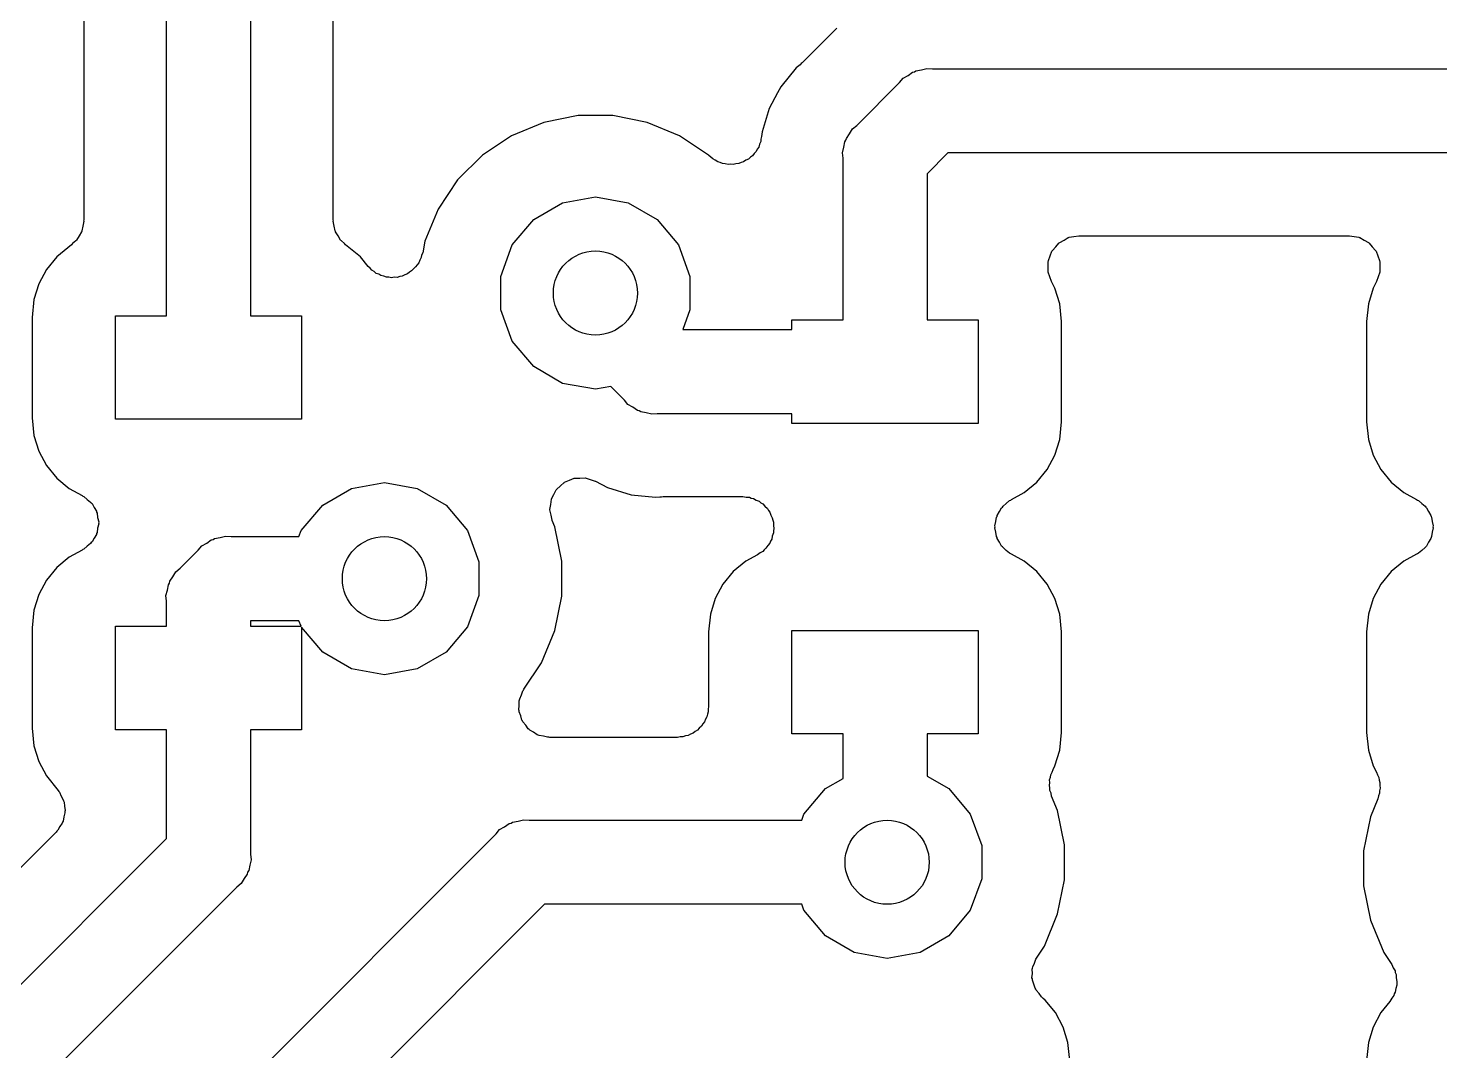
# Model space of a CAD drawing. Extents: x 91 to 190.2, y -113.9 to -59.9.
# Drawn here: x 138.89 to 145.71, y -78.3 to -73.36 of the extents above; entities that cross this region are included whole.
import ezdxf

# ---------------------------------------------------------------- set-up
doc = ezdxf.new("R2010")
doc.units = 0
doc.header["$MEASUREMENT"] = 0
doc.layers.add('BLACK', color=7, linetype='CONTINUOUS')

msp = doc.modelspace()

# ---------------------------------------------------------------- linework, layer by layer
at = {"layer": 'BLACK', "linetype": 'CONTINUOUS'}
for p, q in [((139.557, -74.75), (139.557, -70.8564)), ((139.963, -70.8448), (139.963, -74.75)), ((139.157, -71.1212), (139.157, -74.2884)), ((140.363, -74.2884), (140.363, -71.1012)), ((142.797, -73.3596), (142.63, -73.5273)), ((142.619, -73.5372), (142.601, -73.5514)), ((142.624, -73.5316), (142.619, -73.5372)), ((142.63, -73.5273), (142.624, -73.5316)), ((142.601, -73.5514), (142.526, -73.6433)), ((143.1, -73.6226), (143.117, -73.6019)), ((143.117, -73.6019), (143.141, -73.5885)), ((143.141, -73.5885), (143.163, -73.573)), ((143.163, -73.573), (143.172, -73.5706)), ((143.172, -73.5706), (143.179, -73.5661)), ((143.179, -73.5661), (143.206, -73.5614)), ((143.206, -73.5614), (143.232, -73.5545)), ((143.232, -73.5545), (143.259, -73.5568)), ((143.259, -73.5568), (154.211, -73.5568)), ((142.51, -73.6731), (142.47, -73.748)), ((142.526, -73.6433), (142.51, -73.6731)), ((142.51, -73.6731), (142.51, -73.6731)), ((142.893, -73.83), (143.1, -73.6226)), ((142.47, -73.748), (142.436, -73.8617)), ((141.38, -73.8157), (141.224, -73.8804)), ((141.546, -73.7828), (141.38, -73.8157)), ((141.714, -73.7828), (141.546, -73.7828)), ((141.88, -73.8157), (141.714, -73.7828)), ((142.036, -73.8804), (141.88, -73.8157)), ((141.224, -73.8804), (141.084, -73.9742)), ((142.176, -73.9742), (142.036, -73.8804)), ((142.433, -73.8843), (142.43, -73.8962)), ((142.436, -73.8617), (142.433, -73.8843)), ((142.843, -73.8928), (142.858, -73.8707)), ((142.858, -73.8707), (142.872, -73.8474)), ((142.872, -73.8474), (142.893, -73.83)), ((142.407, -73.9557), (142.397, -73.9655)), ((142.412, -73.9445), (142.407, -73.9557)), ((142.419, -73.9345), (142.412, -73.9445)), ((142.423, -73.9211), (142.419, -73.9345)), ((142.429, -73.9085), (142.423, -73.9211)), ((142.43, -73.8962), (142.429, -73.9085)), ((142.824, -73.962), (142.831, -73.936)), ((142.831, -73.936), (142.836, -73.9094)), ((142.836, -73.9094), (142.841, -73.9016)), ((142.841, -73.9016), (142.843, -73.8928)), ((141.084, -73.9742), (140.964, -74.0936)), ((142.178, -73.9757), (142.176, -73.9742)), ((142.188, -73.9828), (142.178, -73.9757)), ((142.197, -73.9916), (142.188, -73.9828)), ((142.209, -73.9976), (142.197, -73.9916)), ((142.221, -74.0056), (142.209, -73.9976)), ((142.233, -74.0088), (142.221, -74.0056)), ((142.244, -74.0141), (142.233, -74.0088)), ((142.257, -74.0155), (142.244, -74.0141)), ((142.271, -74.0191), (142.257, -74.0155)), ((142.283, -74.018), (142.271, -74.0191)), ((142.295, -74.0192), (142.283, -74.018)), ((142.309, -74.0157), (142.295, -74.0192)), ((142.323, -74.0145), (142.309, -74.0157)), ((142.334, -74.0093), (142.323, -74.0145)), ((142.346, -74.0063), (142.334, -74.0093)), ((142.357, -73.9984), (142.346, -74.0063)), ((142.37, -73.9925), (142.357, -73.9984)), ((142.379, -73.9838), (142.37, -73.9925)), ((142.389, -73.9768), (142.379, -73.9838)), ((142.397, -73.9655), (142.389, -73.9768)), ((142.827, -73.9889), (142.824, -73.962)), ((142.827, -74.77), (142.827, -73.9889)), ((143.334, -73.9632), (143.233, -74.0642)), ((154.136, -73.9632), (143.334, -73.9632)), ((143.233, -74.0642), (143.233, -74.77)), ((140.964, -74.0936), (140.87, -74.234)), ((141.332, -74.2844), (141.471, -74.2037)), ((141.471, -74.2037), (141.63, -74.1757)), ((141.63, -74.1757), (141.789, -74.2037)), ((141.789, -74.2037), (141.928, -74.2844)), ((139.157, -74.2933), (139.152, -74.3165)), ((139.157, -74.2884), (139.156, -74.2909)), ((139.156, -74.2909), (139.157, -74.2933)), ((140.364, -74.2909), (140.363, -74.2884)), ((140.363, -74.2933), (140.364, -74.2909)), ((140.368, -74.3164), (140.363, -74.2933)), ((140.87, -74.234), (140.806, -74.39)), ((141.228, -74.4079), (141.332, -74.2844)), ((141.928, -74.2844), (142.032, -74.4079)), ((139.134, -74.3644), (139.122, -74.3848)), ((139.146, -74.3443), (139.134, -74.3644)), ((139.147, -74.3419), (139.146, -74.3443)), ((139.148, -74.3397), (139.147, -74.3419)), ((139.152, -74.3165), (139.148, -74.3397)), ((140.372, -74.3397), (140.368, -74.3164)), ((140.373, -74.3419), (140.372, -74.3397)), ((140.374, -74.3443), (140.373, -74.3419)), ((140.386, -74.3644), (140.374, -74.3443)), ((140.398, -74.3848), (140.386, -74.3644)), ((143.943, -74.3673), (143.966, -74.3632)), ((143.966, -74.3632), (145.274, -74.3632)), ((145.274, -74.3632), (145.297, -74.3673)), ((139.098, -74.4064), (139.026, -74.4658)), ((139.103, -74.4006), (139.098, -74.4064)), ((139.118, -74.3885), (139.103, -74.4006)), ((139.12, -74.3864), (139.118, -74.3885)), ((139.122, -74.3848), (139.12, -74.3864)), ((140.4, -74.3864), (140.398, -74.3848)), ((140.402, -74.3885), (140.4, -74.3864)), ((140.417, -74.4006), (140.402, -74.3885)), ((140.422, -74.4064), (140.417, -74.4006)), ((140.494, -74.4658), (140.422, -74.4064)), ((140.806, -74.39), (140.795, -74.4455)), ((141.173, -74.5594), (141.228, -74.4079)), ((142.032, -74.4079), (142.087, -74.5594)), ((143.839, -74.434), (143.855, -74.4164)), ((143.855, -74.4164), (143.87, -74.3983)), ((143.87, -74.3983), (143.872, -74.397)), ((143.872, -74.397), (143.874, -74.3952)), ((143.874, -74.3952), (143.895, -74.3841)), ((143.895, -74.3841), (143.915, -74.3722)), ((143.915, -74.3722), (143.918, -74.3718)), ((143.918, -74.3718), (143.92, -74.3706)), ((143.92, -74.3706), (143.943, -74.3673)), ((145.297, -74.3673), (145.32, -74.3706)), ((145.32, -74.3706), (145.322, -74.3718)), ((145.322, -74.3718), (145.325, -74.3722)), ((145.325, -74.3722), (145.345, -74.3841)), ((145.345, -74.3841), (145.366, -74.3952)), ((145.366, -74.3952), (145.368, -74.397)), ((145.368, -74.397), (145.37, -74.3983)), ((145.37, -74.3983), (145.385, -74.4164)), ((145.385, -74.4164), (145.401, -74.434)), ((139.026, -74.4658), (138.976, -74.5267)), ((140.532, -74.5114), (140.494, -74.4658)), ((140.776, -74.494), (140.768, -74.5033)), ((140.781, -74.4811), (140.776, -74.494)), ((140.788, -74.4691), (140.781, -74.4811)), ((140.79, -74.457), (140.788, -74.4691)), ((140.795, -74.4455), (140.79, -74.457)), ((143.819, -74.4872), (143.82, -74.4848)), ((143.819, -74.5108), (143.819, -74.4872)), ((143.82, -74.4823), (143.828, -74.4604)), ((143.82, -74.4848), (143.82, -74.4823)), ((143.828, -74.4604), (143.836, -74.4382)), ((143.836, -74.4382), (143.838, -74.4363)), ((143.838, -74.4363), (143.839, -74.434)), ((145.401, -74.434), (145.402, -74.4363)), ((145.402, -74.4363), (145.404, -74.4382)), ((145.404, -74.4382), (145.412, -74.4604)), ((145.412, -74.4604), (145.42, -74.4823)), ((145.42, -74.4823), (145.42, -74.4848)), ((145.42, -74.4848), (145.421, -74.4872)), ((145.421, -74.4872), (145.421, -74.5108)), ((138.976, -74.5267), (138.939, -74.5962)), ((140.541, -74.5194), (140.532, -74.5114)), ((140.549, -74.529), (140.541, -74.5194)), ((140.561, -74.5362), (140.549, -74.529)), ((140.571, -74.5453), (140.561, -74.5362)), ((140.583, -74.5496), (140.571, -74.5453)), ((140.593, -74.556), (140.583, -74.5496)), ((140.607, -74.5587), (140.593, -74.556)), ((140.62, -74.5637), (140.607, -74.5587)), ((140.632, -74.5638), (140.62, -74.5637)), ((140.644, -74.5662), (140.632, -74.5638)), ((140.658, -74.5641), (140.644, -74.5662)), ((140.672, -74.5642), (140.658, -74.5641)), ((140.684, -74.5601), (140.672, -74.5642)), ((140.696, -74.5583), (140.684, -74.5601)), ((140.708, -74.5516), (140.696, -74.5583)), ((140.721, -74.5469), (140.708, -74.5516)), ((140.731, -74.5391), (140.721, -74.5469)), ((140.741, -74.5332), (140.731, -74.5391)), ((140.751, -74.5227), (140.741, -74.5332)), ((140.761, -74.5139), (140.751, -74.5227)), ((140.768, -74.5033), (140.761, -74.5139)), ((141.173, -74.7206), (141.173, -74.5594)), ((142.087, -74.5594), (142.087, -74.7206)), ((143.818, -74.5344), (143.819, -74.5108)), ((143.819, -74.5368), (143.818, -74.5344)), ((143.819, -74.5392), (143.819, -74.5368)), ((143.827, -74.5614), (143.819, -74.5392)), ((143.834, -74.5839), (143.827, -74.5614)), ((145.413, -74.5614), (145.406, -74.5839)), ((145.421, -74.5392), (145.413, -74.5614)), ((145.421, -74.5108), (145.422, -74.5344)), ((145.422, -74.5344), (145.421, -74.5368)), ((145.421, -74.5368), (145.421, -74.5392)), ((138.939, -74.5962), (138.916, -74.6716)), ((143.851, -74.6162), (143.834, -74.5839)), ((143.874, -74.6916), (143.851, -74.6162)), ((145.389, -74.6162), (145.366, -74.6916)), ((145.406, -74.5839), (145.389, -74.6162)), ((138.916, -74.6716), (138.907, -74.7574)), ((143.883, -74.7774), (143.874, -74.6916)), ((145.366, -74.6916), (145.357, -74.7774)), ((138.907, -74.7574), (138.907, -75.2426)), ((139.31, -75.25), (139.31, -74.75)), ((139.31, -74.75), (139.557, -74.75)), ((139.963, -74.75), (140.21, -74.75)), ((140.21, -74.75), (140.21, -75.25)), ((141.228, -74.8721), (141.173, -74.7206)), ((142.087, -74.7206), (142.052, -74.8168)), ((142.58, -74.8168), (142.58, -74.77)), ((142.58, -74.77), (142.827, -74.77)), ((143.233, -74.77), (143.48, -74.77)), ((143.48, -74.77), (143.48, -75.27)), ((142.052, -74.8168), (142.58, -74.8168)), ((143.883, -75.2626), (143.883, -74.7774)), ((145.357, -74.7774), (145.357, -75.2626)), ((141.332, -74.9956), (141.228, -74.8721)), ((141.471, -75.0763), (141.332, -74.9956)), ((141.63, -75.1043), (141.471, -75.0763)), ((141.704, -75.0912), (141.63, -75.1043)), ((141.77, -75.1574), (141.704, -75.0912)), ((141.787, -75.1781), (141.77, -75.1574)), ((141.811, -75.1915), (141.787, -75.1781)), ((138.907, -75.2426), (138.916, -75.3284)), ((140.21, -75.25), (139.31, -75.25)), ((141.833, -75.207), (141.811, -75.1915)), ((141.842, -75.2094), (141.833, -75.207)), ((141.849, -75.2139), (141.842, -75.2094)), ((141.876, -75.2186), (141.849, -75.2139)), ((141.902, -75.2255), (141.876, -75.2186)), ((141.929, -75.2232), (141.902, -75.2255)), ((142.58, -75.2232), (141.929, -75.2232)), ((142.58, -75.27), (142.58, -75.2232)), ((143.48, -75.27), (142.58, -75.27)), ((143.874, -75.3484), (143.883, -75.2626)), ((145.357, -75.2626), (145.366, -75.3484)), ((138.916, -75.3284), (138.939, -75.4038)), ((143.851, -75.4238), (143.874, -75.3484)), ((145.366, -75.3484), (145.389, -75.4238)), ((138.939, -75.4038), (138.976, -75.4733)), ((143.814, -75.4933), (143.851, -75.4238)), ((145.389, -75.4238), (145.426, -75.4933)), ((138.976, -75.4733), (139.026, -75.5342)), ((143.764, -75.5542), (143.814, -75.4933)), ((145.426, -75.4933), (145.476, -75.5542)), ((139.026, -75.5342), (139.087, -75.5842)), ((139.087, -75.5842), (139.149, -75.6177)), ((140.312, -75.6644), (140.451, -75.5837)), ((140.451, -75.5837), (140.61, -75.5557)), ((140.61, -75.5557), (140.769, -75.5837)), ((140.769, -75.5837), (140.908, -75.6644)), ((141.429, -75.6127), (141.441, -75.5903)), ((141.441, -75.5903), (141.442, -75.5898)), ((141.442, -75.589), (141.461, -75.5722)), ((141.442, -75.5898), (141.442, -75.589)), ((141.461, -75.5722), (141.479, -75.5551)), ((141.479, -75.5551), (141.48, -75.5548)), ((141.48, -75.5548), (141.481, -75.5543)), ((141.481, -75.5543), (141.504, -75.5448)), ((141.504, -75.5448), (141.528, -75.5352)), ((141.528, -75.5352), (141.529, -75.5348)), ((141.528, -75.5352), (141.528, -75.5352)), ((141.529, -75.5348), (141.554, -75.534)), ((141.554, -75.534), (141.58, -75.5329)), ((141.58, -75.5329), (141.58, -75.5332)), ((141.58, -75.5332), (141.581, -75.5331)), ((141.581, -75.5331), (141.605, -75.541)), ((141.605, -75.541), (141.629, -75.5486)), ((141.629, -75.5486), (141.63, -75.5491)), ((141.63, -75.5491), (141.631, -75.5493)), ((141.631, -75.5493), (141.688, -75.58)), ((141.688, -75.58), (141.802, -75.6145)), ((143.703, -75.6042), (143.764, -75.5542)), ((145.476, -75.5542), (145.537, -75.6042)), ((139.149, -75.6177), (139.153, -75.6208)), ((139.153, -75.6208), (139.158, -75.6226)), ((139.158, -75.6226), (139.174, -75.6368)), ((139.174, -75.6368), (139.19, -75.6499)), ((139.19, -75.6499), (139.193, -75.6541)), ((139.193, -75.6541), (139.197, -75.6574)), ((139.197, -75.6574), (139.207, -75.6761)), ((141.41, -75.6865), (141.414, -75.6615)), ((141.414, -75.6615), (141.417, -75.6365)), ((141.417, -75.635), (141.429, -75.6127)), ((141.417, -75.6358), (141.417, -75.635)), ((141.417, -75.6365), (141.417, -75.6358)), ((141.802, -75.6145), (141.92, -75.6261)), ((141.92, -75.6261), (141.942, -75.6239)), ((141.942, -75.6239), (141.95, -75.6245)), ((141.95, -75.6245), (141.957, -75.6232)), ((141.957, -75.6232), (142.343, -75.6232)), ((142.343, -75.6232), (142.358, -75.6259)), ((142.358, -75.6259), (142.374, -75.6264)), ((142.374, -75.6264), (142.383, -75.6304)), ((142.383, -75.6304), (142.394, -75.6322)), ((142.394, -75.6322), (142.407, -75.64)), ((142.407, -75.64), (142.422, -75.6458)), ((142.422, -75.6458), (142.43, -75.653)), ((142.43, -75.653), (142.439, -75.6583)), ((142.439, -75.6583), (142.449, -75.6702)), ((143.6, -75.6699), (143.616, -75.6568)), ((143.616, -75.6568), (143.632, -75.6426)), ((143.632, -75.6426), (143.637, -75.6408)), ((143.637, -75.6408), (143.641, -75.6377)), ((143.641, -75.6377), (143.703, -75.6042)), ((145.537, -75.6042), (145.599, -75.6377)), ((145.599, -75.6377), (145.603, -75.6408)), ((145.603, -75.6408), (145.608, -75.6426)), ((145.608, -75.6426), (145.624, -75.6568)), ((145.624, -75.6568), (145.64, -75.6699)), ((139.207, -75.6761), (139.218, -75.6941)), ((139.218, -75.6941), (139.219, -75.699)), ((139.219, -75.699), (139.221, -75.7033)), ((139.221, -75.7033), (139.224, -75.7243)), ((139.224, -75.7243), (139.229, -75.7451)), ((140.208, -75.7879), (140.312, -75.6644)), ((140.908, -75.6644), (141.012, -75.7879)), ((141.41, -75.6874), (141.41, -75.6865)), ((141.41, -75.6882), (141.41, -75.6874)), ((141.416, -75.7128), (141.41, -75.6882)), ((141.421, -75.7375), (141.416, -75.7128)), ((142.449, -75.6702), (142.461, -75.6806)), ((142.461, -75.6806), (142.466, -75.69)), ((142.466, -75.69), (142.473, -75.6982)), ((142.473, -75.6982), (142.478, -75.7128)), ((142.478, -75.7128), (142.485, -75.7265)), ((142.485, -75.7265), (142.487, -75.7371)), ((143.566, -75.7443), (143.569, -75.7233)), ((143.569, -75.7233), (143.571, -75.719)), ((143.571, -75.719), (143.572, -75.7141)), ((143.572, -75.7141), (143.583, -75.6961)), ((143.583, -75.6961), (143.593, -75.6774)), ((143.593, -75.6774), (143.597, -75.6741)), ((143.597, -75.6741), (143.6, -75.6699)), ((145.64, -75.6699), (145.643, -75.6741)), ((145.643, -75.6741), (145.647, -75.6774)), ((145.647, -75.6774), (145.657, -75.6961)), ((145.657, -75.6961), (145.668, -75.7141)), ((145.668, -75.7141), (145.669, -75.719)), ((145.669, -75.719), (145.671, -75.7233)), ((145.671, -75.7233), (145.674, -75.7443)), ((139.221, -75.7967), (139.219, -75.801)), ((139.224, -75.7757), (139.221, -75.7967)), ((139.229, -75.7549), (139.224, -75.7757)), ((139.229, -75.7451), (139.228, -75.75)), ((139.228, -75.75), (139.229, -75.7549)), ((140.197, -75.8168), (140.208, -75.7879)), ((141.012, -75.7879), (141.067, -75.9394)), ((141.421, -75.7382), (141.421, -75.7375)), ((141.421, -75.739), (141.421, -75.7382)), ((141.434, -75.77), (141.421, -75.739)), ((141.467, -75.9356), (141.434, -75.77)), ((142.487, -75.7371), (142.49, -75.7472)), ((142.49, -75.7472), (142.49, -75.7627)), ((142.49, -75.7627), (142.493, -75.7781)), ((142.493, -75.7781), (142.49, -75.7886)), ((142.49, -75.7886), (142.49, -75.7992)), ((143.561, -75.7651), (143.566, -75.7443)), ((143.562, -75.77), (143.561, -75.7651)), ((143.561, -75.7749), (143.562, -75.77)), ((143.566, -75.7957), (143.561, -75.7749)), ((143.569, -75.8167), (143.566, -75.7957)), ((145.674, -75.7957), (145.671, -75.8167)), ((145.674, -75.7443), (145.679, -75.7651)), ((145.679, -75.7749), (145.674, -75.7957)), ((145.679, -75.7651), (145.678, -75.77)), ((145.678, -75.77), (145.679, -75.7749)), ((139.174, -75.8632), (139.158, -75.8774)), ((139.19, -75.8501), (139.174, -75.8632)), ((139.193, -75.8459), (139.19, -75.8501)), ((139.197, -75.8426), (139.193, -75.8459)), ((139.207, -75.8239), (139.197, -75.8426)), ((139.218, -75.8059), (139.207, -75.8239)), ((139.219, -75.801), (139.218, -75.8059)), ((139.71, -75.8826), (139.727, -75.8619)), ((139.727, -75.8619), (139.751, -75.8485)), ((139.751, -75.8485), (139.773, -75.833)), ((139.773, -75.833), (139.782, -75.8306)), ((139.782, -75.8306), (139.789, -75.8261)), ((139.789, -75.8261), (139.816, -75.8214)), ((139.816, -75.8214), (139.842, -75.8145)), ((139.842, -75.8145), (139.869, -75.8168)), ((139.869, -75.8168), (140.197, -75.8168)), ((142.463, -75.8601), (142.454, -75.8733)), ((142.473, -75.8482), (142.463, -75.8601)), ((142.476, -75.8382), (142.473, -75.8482)), ((142.482, -75.8291), (142.476, -75.8382)), ((142.485, -75.8139), (142.482, -75.8291)), ((142.49, -75.7992), (142.485, -75.8139)), ((143.571, -75.821), (143.569, -75.8167)), ((143.572, -75.8259), (143.571, -75.821)), ((143.583, -75.8439), (143.572, -75.8259)), ((143.593, -75.8626), (143.583, -75.8439)), ((143.597, -75.8659), (143.593, -75.8626)), ((143.6, -75.8701), (143.597, -75.8659)), ((145.643, -75.8659), (145.64, -75.8701)), ((145.647, -75.8626), (145.643, -75.8659)), ((145.657, -75.8439), (145.647, -75.8626)), ((145.668, -75.8259), (145.657, -75.8439)), ((145.669, -75.821), (145.668, -75.8259)), ((145.671, -75.8167), (145.669, -75.821)), ((139.087, -75.9158), (139.026, -75.9658)), ((139.149, -75.8823), (139.087, -75.9158)), ((139.153, -75.8792), (139.149, -75.8823)), ((139.158, -75.8774), (139.153, -75.8792)), ((139.623, -75.97), (139.71, -75.8826)), ((142.413, -75.9055), (142.357, -75.9358)), ((142.426, -75.8959), (142.413, -75.9055)), ((142.439, -75.8881), (142.426, -75.8959)), ((142.446, -75.8799), (142.439, -75.8881)), ((142.454, -75.8733), (142.446, -75.8799)), ((143.616, -75.8832), (143.6, -75.8701)), ((143.632, -75.8974), (143.616, -75.8832)), ((143.637, -75.8992), (143.632, -75.8974)), ((143.641, -75.9023), (143.637, -75.8992)), ((143.703, -75.9358), (143.641, -75.9023)), ((145.599, -75.9023), (145.537, -75.9358)), ((145.603, -75.8992), (145.599, -75.9023)), ((145.608, -75.8974), (145.603, -75.8992)), ((145.624, -75.8832), (145.608, -75.8974)), ((145.64, -75.8701), (145.624, -75.8832)), ((139.026, -75.9658), (138.976, -76.0267)), ((139.588, -76.0107), (139.602, -75.9874)), ((139.602, -75.9874), (139.623, -75.97)), ((141.067, -75.9394), (141.067, -76.1006)), ((141.467, -76.1044), (141.467, -75.9356)), ((142.296, -75.9858), (142.246, -76.0467)), ((142.357, -75.9358), (142.296, -75.9858)), ((143.764, -75.9858), (143.703, -75.9358)), ((143.814, -76.0467), (143.764, -75.9858)), ((145.476, -75.9858), (145.426, -76.0467)), ((145.537, -75.9358), (145.476, -75.9858)), ((138.976, -76.0267), (138.939, -76.0962)), ((139.561, -76.076), (139.566, -76.0494)), ((139.566, -76.0494), (139.571, -76.0416)), ((139.571, -76.0416), (139.573, -76.0328)), ((139.573, -76.0328), (139.588, -76.0107)), ((142.246, -76.0467), (142.209, -76.1162)), ((143.851, -76.1162), (143.814, -76.0467)), ((145.426, -76.0467), (145.389, -76.1162)), ((138.939, -76.0962), (138.916, -76.1716)), ((139.554, -76.102), (139.561, -76.076)), ((139.557, -76.1289), (139.554, -76.102)), ((139.557, -76.25), (139.557, -76.1289)), ((141.067, -76.1006), (141.012, -76.2521)), ((141.434, -76.27), (141.467, -76.1044)), ((142.209, -76.1162), (142.186, -76.1916)), ((143.874, -76.1916), (143.851, -76.1162)), ((145.389, -76.1162), (145.366, -76.1916)), ((138.916, -76.1716), (138.907, -76.2574)), ((142.186, -76.1916), (142.177, -76.2774)), ((143.883, -76.2774), (143.874, -76.1916)), ((145.366, -76.1916), (145.357, -76.2774)), ((138.907, -76.2574), (138.907, -76.7426)), ((139.31, -76.75), (139.31, -76.25)), ((139.31, -76.25), (139.557, -76.25)), ((139.963, -76.2232), (139.963, -76.25)), ((140.197, -76.2232), (139.963, -76.2232)), ((139.963, -76.25), (140.207, -76.25)), ((140.207, -76.25), (140.197, -76.2232)), ((140.312, -76.3756), (140.21, -76.2546)), ((140.21, -76.2546), (140.21, -76.75)), ((141.012, -76.2521), (140.908, -76.3756)), ((141.37, -76.426), (141.434, -76.27)), ((142.58, -76.77), (142.58, -76.27)), ((142.58, -76.27), (143.48, -76.27)), ((143.48, -76.27), (143.48, -76.77)), ((142.177, -76.2774), (142.177, -76.6368)), ((143.883, -76.7626), (143.883, -76.2774)), ((145.357, -76.2774), (145.357, -76.7626)), ((140.451, -76.4563), (140.312, -76.3756)), ((140.908, -76.3756), (140.769, -76.4563)), ((140.61, -76.4843), (140.451, -76.4563)), ((140.769, -76.4563), (140.61, -76.4843)), ((141.284, -76.5535), (141.37, -76.426)), ((141.261, -76.6108), (141.263, -76.6061)), ((141.261, -76.632), (141.261, -76.6108)), ((141.263, -76.6061), (141.264, -76.6011)), ((141.264, -76.6011), (141.272, -76.5817)), ((141.272, -76.5817), (141.279, -76.5618)), ((141.279, -76.5618), (141.282, -76.558)), ((141.282, -76.558), (141.284, -76.5535)), ((141.26, -76.6531), (141.261, -76.632)), ((141.261, -76.6579), (141.26, -76.6531)), ((141.261, -76.6628), (141.261, -76.6579)), ((141.269, -76.6828), (141.261, -76.6628)), ((141.275, -76.7031), (141.269, -76.6828)), ((142.171, -76.6752), (142.168, -76.6881)), ((142.175, -76.6628), (142.171, -76.6752)), ((142.177, -76.6368), (142.175, -76.6497)), ((142.175, -76.6497), (142.175, -76.6628)), ((138.907, -76.7426), (138.916, -76.8284)), ((139.557, -76.75), (139.31, -76.75)), ((139.557, -77.2758), (139.557, -76.75)), ((140.21, -76.75), (139.963, -76.75)), ((139.963, -76.75), (139.963, -77.3511)), ((141.278, -76.7071), (141.275, -76.7031)), ((141.279, -76.7118), (141.278, -76.7071)), ((141.293, -76.7281), (141.279, -76.7118)), ((141.305, -76.7452), (141.293, -76.7281)), ((141.31, -76.7479), (141.305, -76.7452)), ((141.313, -76.7517), (141.31, -76.7479)), ((141.331, -76.7623), (141.313, -76.7517)), ((142.124, -76.7517), (142.112, -76.7583)), ((142.132, -76.7417), (142.124, -76.7517)), ((142.142, -76.7332), (142.132, -76.7417)), ((142.149, -76.7219), (142.142, -76.7332)), ((142.157, -76.7118), (142.149, -76.7219)), ((142.162, -76.6995), (142.157, -76.7118)), ((142.168, -76.6881), (142.162, -76.6995)), ((141.349, -76.7741), (141.331, -76.7623)), ((141.354, -76.7753), (141.349, -76.7741)), ((141.358, -76.7778), (141.354, -76.7753)), ((141.379, -76.7814), (141.358, -76.7778)), ((141.399, -76.7865), (141.379, -76.7814)), ((141.404, -76.7859), (141.399, -76.7865)), ((141.409, -76.7868), (141.404, -76.7859)), ((142.027, -76.7868), (141.409, -76.7868)), ((142.04, -76.7845), (142.027, -76.7868)), ((142.053, -76.7845), (142.04, -76.7845)), ((142.066, -76.78), (142.053, -76.7845)), ((142.079, -76.7778), (142.066, -76.78)), ((142.09, -76.7712), (142.079, -76.7778)), ((142.102, -76.7667), (142.09, -76.7712)), ((142.112, -76.7583), (142.102, -76.7667)), ((142.827, -76.77), (142.58, -76.77)), ((142.827, -76.9852), (142.827, -76.77)), ((143.48, -76.77), (143.233, -76.77)), ((143.233, -76.77), (143.233, -76.9736)), ((143.874, -76.8484), (143.883, -76.7626)), ((145.357, -76.7626), (145.366, -76.8484)), ((138.916, -76.8284), (138.939, -76.9038)), ((143.851, -76.9238), (143.874, -76.8484)), ((145.366, -76.8484), (145.389, -76.9238)), ((138.939, -76.9038), (138.976, -76.9733)), ((143.831, -76.9676), (143.837, -76.9552)), ((143.837, -76.9552), (143.842, -76.942)), ((143.842, -76.942), (143.851, -76.9238)), ((145.389, -76.9238), (145.405, -76.9551)), ((145.405, -76.9551), (145.41, -76.9683)), ((138.976, -76.9733), (139.033, -77.0428)), ((142.742, -77.0344), (142.827, -76.9852)), ((143.233, -76.9736), (143.338, -77.0344)), ((143.824, -77.0193), (143.826, -77.0054)), ((143.827, -77.0313), (143.824, -77.0193)), ((143.825, -76.9915), (143.829, -76.9798)), ((143.826, -77.0054), (143.825, -76.9915)), ((143.829, -76.9798), (143.831, -76.9676)), ((145.41, -76.9683), (145.416, -76.9807)), ((145.416, -76.9807), (145.418, -76.9929)), ((145.418, -76.9929), (145.422, -77.0046)), ((145.422, -77.0046), (145.421, -77.0185)), ((145.421, -77.0185), (145.423, -77.0324)), ((139.033, -77.0428), (139.036, -77.0478)), ((139.036, -77.0478), (139.04, -77.0519)), ((139.04, -77.0519), (139.048, -77.0704)), ((139.048, -77.0704), (139.058, -77.0882)), ((139.058, -77.0882), (139.059, -77.0939)), ((139.059, -77.0939), (139.062, -77.0991)), ((142.638, -77.1579), (142.742, -77.0344)), ((143.338, -77.0344), (143.442, -77.1579)), ((143.827, -77.0436), (143.827, -77.0313)), ((143.832, -77.0565), (143.827, -77.0436)), ((143.835, -77.0701), (143.832, -77.0565)), ((143.864, -77.14), (143.835, -77.0701)), ((145.412, -77.0832), (145.376, -77.17)), ((145.415, -77.0696), (145.412, -77.0832)), ((145.42, -77.0567), (145.415, -77.0696)), ((145.423, -77.0324), (145.42, -77.0444)), ((145.42, -77.0444), (145.42, -77.0567)), ((139.066, -77.151), (139.061, -77.1707)), ((139.062, -77.0991), (139.064, -77.1194)), ((139.064, -77.1194), (139.067, -77.1396)), ((139.067, -77.1396), (139.066, -77.1453)), ((139.066, -77.1453), (139.066, -77.151)), ((142.627, -77.1868), (142.638, -77.1579)), ((143.442, -77.1579), (143.497, -77.3094)), ((143.897, -77.3056), (143.864, -77.14)), ((139.041, -77.2181), (139.031, -77.2356)), ((139.053, -77.2013), (139.041, -77.2181)), ((139.054, -77.1957), (139.053, -77.2013)), ((139.057, -77.1908), (139.054, -77.1957)), ((139.061, -77.1707), (139.057, -77.1908)), ((141.167, -77.2319), (141.191, -77.2185)), ((141.191, -77.2185), (141.213, -77.203)), ((141.213, -77.203), (141.222, -77.2006)), ((141.222, -77.2006), (141.229, -77.1961)), ((141.229, -77.1961), (141.256, -77.1914)), ((141.256, -77.1914), (141.282, -77.1845)), ((141.282, -77.1845), (141.309, -77.1868)), ((141.309, -77.1868), (142.627, -77.1868)), ((145.376, -77.17), (145.343, -77.3356)), ((139.023, -77.244), (138.41, -77.8573)), ((138.673, -78.16), (139.557, -77.2758)), ((139.026, -77.2393), (139.023, -77.244)), ((139.031, -77.2356), (139.026, -77.2393)), ((139.523, -78.88), (141.15, -77.2526)), ((141.15, -77.2526), (141.167, -77.2319)), ((139.963, -77.3511), (139.966, -77.378)), ((143.497, -77.3094), (143.497, -77.4706)), ((143.897, -77.4744), (143.897, -77.3056)), ((145.343, -77.3356), (145.343, -77.5044)), ((139.954, -77.4306), (139.949, -77.4384)), ((139.959, -77.404), (139.954, -77.4306)), ((139.966, -77.378), (139.959, -77.404)), ((139.918, -77.4926), (139.897, -77.51)), ((139.932, -77.4693), (139.918, -77.4926)), ((139.947, -77.4472), (139.932, -77.4693)), ((139.949, -77.4384), (139.947, -77.4472)), ((143.497, -77.4706), (143.442, -77.6221)), ((143.864, -77.64), (143.897, -77.4744)), ((139.897, -77.51), (139.013, -78.3942)), ((145.343, -77.5044), (145.376, -77.67)), ((141.384, -77.5932), (139.863, -79.1142)), ((142.627, -77.5932), (141.384, -77.5932)), ((142.638, -77.6221), (142.627, -77.5932)), ((142.742, -77.7456), (142.638, -77.6221)), ((143.442, -77.6221), (143.338, -77.7456)), ((143.8, -77.796), (143.864, -77.64)), ((145.376, -77.67), (145.44, -77.826)), ((142.881, -77.8263), (142.742, -77.7456)), ((143.338, -77.7456), (143.199, -77.8263)), ((143.04, -77.8543), (142.881, -77.8263)), ((143.199, -77.8263), (143.04, -77.8543)), ((143.765, -77.8483), (143.8, -77.796)), ((145.44, -77.826), (145.479, -77.884)), ((143.741, -77.9072), (143.743, -77.9018)), ((143.742, -77.9276), (143.741, -77.9072)), ((143.743, -77.9018), (143.744, -77.896)), ((143.744, -77.896), (143.752, -77.8773)), ((143.752, -77.8773), (143.759, -77.8581)), ((143.759, -77.8581), (143.762, -77.8536)), ((143.762, -77.8536), (143.765, -77.8483)), ((145.479, -77.884), (145.486, -77.8997)), ((145.486, -77.8997), (145.495, -77.9145)), ((143.74, -77.948), (143.742, -77.9276)), ((143.742, -77.9535), (143.74, -77.948)), ((143.742, -77.9593), (143.742, -77.9535)), ((143.749, -77.9784), (143.742, -77.9593)), ((143.755, -77.998), (143.749, -77.9784)), ((145.495, -77.9145), (145.496, -77.9234)), ((145.496, -77.9234), (145.5, -77.9317)), ((145.5, -77.9317), (145.501, -77.9488)), ((145.501, -77.9488), (145.504, -77.9657)), ((145.504, -77.9657), (145.503, -77.9746)), ((145.503, -77.9746), (145.503, -77.9836)), ((143.758, -78.0027), (143.755, -77.998)), ((143.76, -78.0081), (143.758, -78.0027)), ((143.774, -78.0236), (143.76, -78.0081)), ((143.786, -78.04), (143.774, -78.0236)), ((143.79, -78.0432), (143.786, -78.04)), ((143.794, -78.0476), (143.79, -78.0432)), ((143.804, -78.0558), (143.794, -78.0476)), ((145.479, -78.0475), (145.47, -78.0625)), ((145.489, -78.0337), (145.479, -78.0475)), ((145.491, -78.025), (145.489, -78.0337)), ((145.496, -78.0171), (145.491, -78.025)), ((145.499, -78.0001), (145.496, -78.0171)), ((145.503, -77.9836), (145.499, -78.0001)), ((143.854, -78.1167), (143.804, -78.0558)), ((143.891, -78.1862), (143.854, -78.1167)), ((145.426, -78.1167), (145.389, -78.1862)), ((145.47, -78.0625), (145.426, -78.1167)), ((143.914, -78.2616), (143.891, -78.1862)), ((145.389, -78.1862), (145.366, -78.2616)), ((143.923, -78.3474), (143.914, -78.2616)), ((145.366, -78.2616), (145.357, -78.3474))]:
    msp.add_line(p, q, dxfattribs=at)
at = {"layer": 'BLACK'}
for centre in [(141.63, -74.64), (140.61, -76.02), (143.04, -77.39)]:
    msp.add_circle(centre, 0.2032, dxfattribs=at)

doc.saveas('drawing.dxf')
